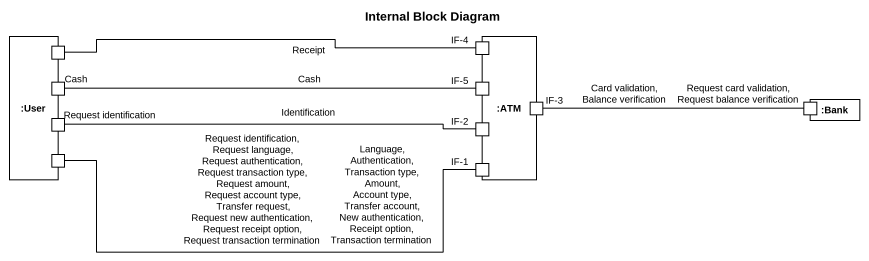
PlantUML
@startuml
title Internal Block Diagram
rectangle ":User" as User {
  port " " as port1
  port " " as port2
  port " " as port3
  port " " as port5
}
rectangle ":ATM" as ATM {
  port "IF-4" as IF_4
  port "IF-5" as IF_5
  port "IF-2" as IF_2
  port "IF-3" as IF_3
  port "IF-1" as IF_1
}
rectangle ":Bank" as Bank {
  port " " as port4
}
IF_4 -left- port1 : Receipt
IF_5 -left- port2 : Cash\nCash
port3 -right- IF_2 : Identification\nRequest identification
IF_3 -right- port4 : Request card validation, Request balance verification\nCard validation, Balance verification
port5 -right- IF_1 : Request identification, Request language, Request authentication, Request transaction type, Request amount, Request account type, Transfer request, Request new authentication, Request receipt option, Request transaction termination\nLanguage, Authentication, Transaction type, Amount, Account type, Transfer account, New authentication, Receipt option, Transaction termination
@enduml
